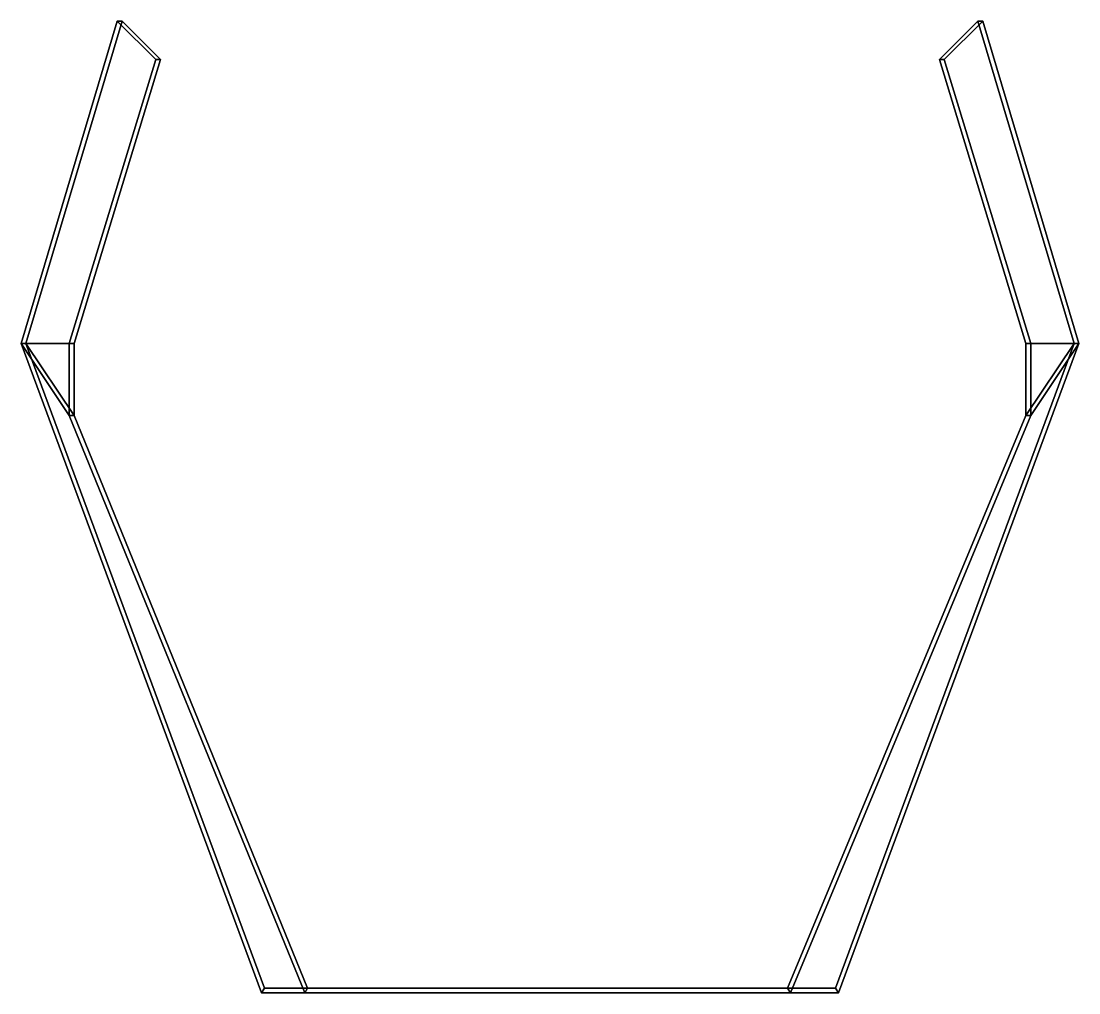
# Model space of a CAD drawing. Extents: x -1.1 to 1.1, y -1.34 to 0.68.
import ezdxf

# ---------------------------------------------------------------- set-up
doc = ezdxf.new("R2010")
doc.units = 0
doc.layers.add('TURRET_SCREENS', color=3, linetype='CONTINUOUS')

msp = doc.modelspace()

# ---------------------------------------------------------------- linework, layer by layer
at = {"layer": 'TURRET_SCREENS'}
for points in [[(-0.82, 0.6, 0.51), (-0.9, 0.68, 0.09), (-1.1, 0.01, 0.09), (-1, 0.01, 0.51)], [(-1.09, 0.01, 0.09), (-1.1, 0.01, 0.09), (-0.9, 0.68, 0.09), (-0.89, 0.68, 0.09)], [(-0.99, 0.01, 0.51), (-1.09, 0.01, 0.09), (-0.89, 0.68, 0.09), (-0.81, 0.6, 0.51)], [(-0.89, 0.68, 0.09), (-0.9, 0.68, 0.09), (-0.82, 0.6, 0.51), (-0.81, 0.6, 0.51)], [(0.81, 0.6, 0.51), (0.89, 0.68, 0.09), (1.09, 0.01, 0.09), (0.99, 0.01, 0.51)], [(0.9, 0.68, 0.09), (0.89, 0.68, 0.09), (0.81, 0.6, 0.51), (0.82, 0.6, 0.51)], [(1, 0.01, 0.51), (1.1, 0.01, 0.09), (0.9, 0.68, 0.09), (0.82, 0.6, 0.51)], [(1.1, 0.01, 0.09), (1.09, 0.01, 0.09), (0.89, 0.68, 0.09), (0.9, 0.68, 0.09)], [(-0.81, 0.6, 0.51), (-0.82, 0.6, 0.51), (-1, 0.01, 0.51), (-0.99, 0.01, 0.51)], [(0.82, 0.6, 0.51), (0.81, 0.6, 0.51), (0.99, 0.01, 0.51), (1, 0.01, 0.51)], [(-1, 0.01, 0.51), (-1.1, 0.01, 0.09), (-1.1, 0.01, 0.09), (-1, -0.14, 0.57)], [(-1, -0.14, 0.57), (-1.1, 0.01, 0.09), (-0.6, -1.34, 0.09), (-0.51, -1.34, 0.57)], [(-1.1, 0.01, 0.09), (-1.09, 0.01, 0.09), (-0.5937, -1.33, 0.09), (-0.6, -1.34, 0.09)], [(-0.99, -0.14, 0.57), (-1.09, 0.01, 0.09), (-1.09, 0.01, 0.09), (-0.99, 0.01, 0.51)], [(-0.5041, -1.33, 0.57), (-0.5937, -1.33, 0.09), (-1.09, 0.01, 0.09), (-0.99, -0.14, 0.57)], [(-1, -0.14, 0.57), (-0.99, -0.14, 0.57), (-0.99, 0.01, 0.51), (-1, 0.01, 0.51)], [(0.99, -0.14, 0.57), (1.09, 0.01, 0.09), (0.5937, -1.33, 0.09), (0.4942, -1.33, 0.57)], [(0.5, -1.34, 0.57), (0.6, -1.34, 0.09), (1.1, 0.01, 0.09), (1, -0.14, 0.57)], [(1.09, 0.01, 0.09), (1.1, 0.01, 0.09), (0.6, -1.34, 0.09), (0.5937, -1.33, 0.09)], [(0.99, 0.01, 0.51), (1.09, 0.01, 0.09), (1.09, 0.01, 0.09), (0.99, -0.14, 0.57)], [(0.99, -0.14, 0.57), (1, -0.14, 0.57), (1, 0.01, 0.51), (0.99, 0.01, 0.51)], [(1, -0.14, 0.57), (1.1, 0.01, 0.09), (1.1, 0.01, 0.09), (1, 0.01, 0.51)], [(-0.51, -1.34, 0.57), (-0.5041, -1.33, 0.57), (-0.99, -0.14, 0.57), (-1, -0.14, 0.57)], [(0.4942, -1.33, 0.57), (0.5, -1.34, 0.57), (1, -0.14, 0.57), (0.99, -0.14, 0.57)], [(-0.6, -1.34, 0.09), (-0.5937, -1.33, 0.09), (0.5937, -1.33, 0.09), (0.6, -1.34, 0.09)], [(-0.51, -1.34, 0.57), (-0.6, -1.34, 0.09), (0.6, -1.34, 0.09), (0.5, -1.34, 0.57)], [(0.4942, -1.33, 0.57), (0.5937, -1.33, 0.09), (-0.5937, -1.33, 0.09), (-0.5041, -1.33, 0.57)], [(0.5, -1.34, 0.57), (0.4942, -1.33, 0.57), (-0.5041, -1.33, 0.57), (-0.51, -1.34, 0.57)]]:
    msp.add_3dface(points, dxfattribs=at)

doc.saveas('drawing.dxf')
